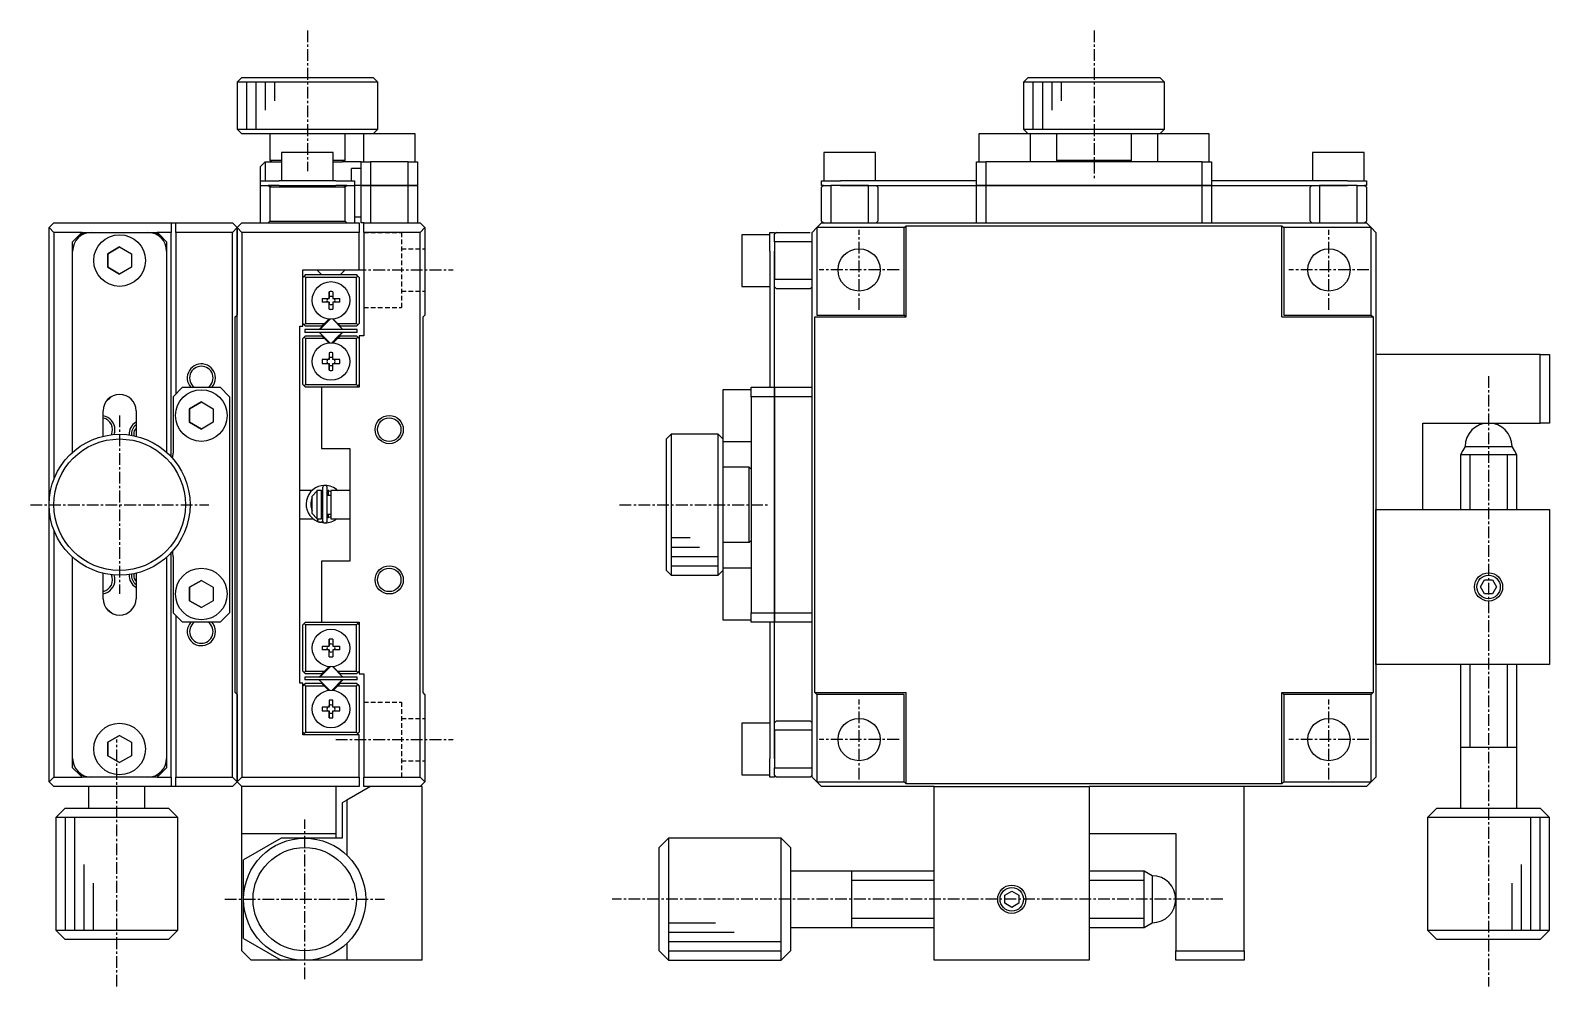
# Model space of a CAD drawing. Extents: x 10 to 367, y 10 to 248.
# Drawn here: x 205 to 366.7, y 95.1 to 196.9 of the extents above; entities that cross this region are included whole.
import ezdxf

# ---------------------------------------------------------------- set-up
doc = ezdxf.new("R2010")
doc.units = 0
doc.linetypes.add('CENTER', pattern=[2, 1.25, -0.25, 0.25, -0.25])
doc.linetypes.add('DASHED', pattern=[0.75, 0.5, -0.25])
doc.layers.get('0').update_dxf_attribs({"linetype": 'CONTINUOUS'})
doc.layers.add('CENTER', color=1, linetype='CENTER')

msp = doc.modelspace()

# ---------------------------------------------------------------- linework, layer by layer
at = {"color": 7, "linetype": 'CONTINUOUS'}
for p, q in [((227.48, 191.93), (226.98, 191.43)), ((241.98, 191.43), (226.98, 191.43)), ((226.98, 191.43), (226.98, 186.43)), ((227.48, 191.93), (241.48, 191.93)), ((241.98, 191.43), (241.48, 191.93)), ((241.98, 186.43), (241.98, 191.43)), ((311.2, 191.93), (310.7, 191.43)), ((318.2, 191.43), (310.7, 191.43)), ((310.7, 191.43), (310.7, 186.43)), ((311.2, 191.93), (318.2, 191.93)), ((311.2, 191.93), (325.2, 191.93)), ((318.2, 191.93), (325.2, 191.93)), ((325.7, 191.43), (318.2, 191.43)), ((325.7, 191.43), (325.2, 191.93)), ((325.7, 186.43), (325.7, 191.43)), ((226.98, 186.43), (241.98, 186.43)), ((226.98, 186.43), (227.48, 185.93)), ((241.48, 185.93), (241.98, 186.43)), ((310.7, 186.43), (325.7, 186.43)), ((310.7, 186.43), (311.2, 185.93)), ((325.2, 185.93), (325.7, 186.43)), ((240.43, 185.93), (227.48, 185.93)), ((230.48, 185.93), (230.48, 183.13)), ((238.48, 183.13), (238.48, 185.93)), ((245.93, 185.93), (240.43, 185.93)), ((240.43, 185.93), (240.43, 182.93)), ((245.93, 182.93), (245.93, 185.93)), ((308.7, 185.93), (305.95, 185.93)), ((305.95, 185.93), (305.95, 182.93)), ((311.45, 185.93), (308.7, 185.93)), ((324.95, 185.93), (311.45, 185.93)), ((311.45, 182.93), (311.45, 185.93)), ((314.2, 185.93), (314.2, 183.13)), ((322.2, 183.13), (322.2, 185.93)), ((327.7, 185.93), (324.95, 185.93)), ((324.95, 185.93), (324.95, 182.93)), ((330.45, 185.93), (327.7, 185.93)), ((330.45, 182.93), (330.45, 185.93)), ((229.98, 182.93), (229.48, 182.43)), ((229.98, 182.93), (229.98, 180.93)), ((229.98, 182.93), (231.73, 182.93)), ((230.48, 183.13), (231.73, 183.13)), ((230.48, 183.13), (230.68, 182.93)), ((237.23, 183.93), (231.73, 183.93)), ((231.73, 183.93), (231.73, 180.93)), ((237.23, 180.93), (237.23, 183.93)), ((237.23, 183.13), (238.48, 183.13)), ((237.23, 182.93), (238.18, 182.93)), ((240.18, 182.93), (238.18, 182.93)), ((238.28, 182.93), (238.48, 183.13)), ((240.18, 180.43), (240.18, 182.93)), ((240.18, 182.93), (241.18, 182.93)), ((241.18, 182.93), (241.18, 180.43)), ((245.18, 182.93), (241.18, 182.93)), ((245.18, 180.43), (245.18, 182.93)), ((245.18, 182.93), (246.18, 182.93)), ((246.18, 182.93), (246.18, 180.43)), ((292.2, 183.93), (289.45, 183.93)), ((289.45, 183.93), (289.45, 180.93)), ((294.95, 183.93), (292.2, 183.93)), ((294.95, 180.93), (294.95, 183.93)), ((305.7, 180.43), (305.7, 182.93)), ((305.7, 182.93), (306.7, 182.93)), ((306.7, 182.93), (306.7, 180.43)), ((316.95, 182.93), (306.7, 182.93)), ((314.2, 183.13), (322.2, 183.13)), ((314.2, 183.13), (314.4, 182.93)), ((319.45, 182.93), (316.95, 182.93)), ((329.7, 182.93), (319.45, 182.93)), ((322, 182.93), (322.2, 183.13)), ((329.7, 180.43), (329.7, 182.93)), ((329.7, 182.93), (330.7, 182.93)), ((330.7, 182.93), (330.7, 180.43)), ((344.2, 183.93), (341.45, 183.93)), ((341.45, 183.93), (341.45, 180.93)), ((346.95, 183.93), (344.2, 183.93)), ((346.95, 180.93), (346.95, 183.93)), ((229.48, 180.93), (229.48, 182.43)), ((239.18, 180.93), (239.18, 182.23)), ((240.18, 182.23), (239.18, 182.23)), ((229.48, 180.43), (229.48, 180.93)), ((229.48, 180.93), (231.48, 180.93)), ((229.48, 176.43), (229.48, 180.43)), ((229.48, 180.43), (230.28, 180.43)), ((230.48, 180.23), (230.28, 180.43)), ((230.28, 180.43), (230.61, 180.43)), ((230.61, 180.43), (230.28, 180.43)), ((230.48, 180.23), (230.48, 176.63)), ((238.48, 180.23), (230.48, 180.23)), ((231.48, 180.43), (230.61, 180.43)), ((237.48, 180.93), (231.48, 180.93)), ((231.48, 180.43), (237.48, 180.43)), ((237.48, 180.93), (239.48, 180.93)), ((238.35, 180.43), (237.48, 180.43)), ((238.35, 180.43), (238.68, 180.43)), ((238.68, 180.43), (238.35, 180.43)), ((238.68, 180.43), (238.48, 180.23)), ((238.48, 176.63), (238.48, 180.23)), ((238.68, 180.43), (239.48, 180.43)), ((239.48, 180.93), (239.48, 180.43)), ((239.48, 180.43), (239.48, 176.43)), ((240.18, 180.43), (239.48, 180.43)), ((241.18, 180.43), (240.18, 180.43)), ((240.18, 176.43), (240.18, 180.43)), ((240.18, 180.43), (241.18, 180.43)), ((241.18, 180.43), (245.18, 180.43)), ((241.18, 180.43), (241.18, 176.43)), ((245.18, 180.43), (241.18, 180.43)), ((246.18, 180.43), (245.18, 180.43)), ((245.18, 176.43), (245.18, 180.43)), ((245.18, 180.43), (246.18, 180.43)), ((246.18, 180.43), (246.18, 176.43)), ((289.2, 180.43), (289.2, 180.93)), ((289.2, 180.93), (291.2, 180.93)), ((289.4, 180.43), (289.2, 180.23)), ((289.4, 180.43), (289.2, 180.43)), ((289.2, 176.63), (289.2, 180.23)), ((289.4, 180.43), (290.2, 180.43)), ((290.2, 180.43), (290.2, 176.43)), ((291.2, 180.43), (290.2, 180.43)), ((291.2, 180.43), (290.2, 180.43)), ((305.7, 180.93), (291.2, 180.93)), ((294.2, 180.43), (291.2, 180.43)), ((291.2, 180.43), (294.2, 180.43)), ((294.2, 176.43), (294.2, 180.43)), ((294.2, 180.43), (305.7, 180.43)), ((295.2, 180.23), (295, 180.43)), ((295.2, 180.23), (295.2, 176.63)), ((306.7, 180.43), (305.7, 180.43)), ((305.7, 176.43), (305.7, 180.43)), ((305.7, 180.43), (306.7, 180.43)), ((306.7, 180.43), (329.7, 180.43)), ((306.7, 180.43), (306.7, 176.43)), ((329.7, 180.43), (306.7, 180.43)), ((330.7, 180.43), (329.7, 180.43)), ((329.7, 176.43), (329.7, 180.43)), ((329.7, 180.43), (330.7, 180.43)), ((345.2, 180.93), (330.7, 180.93)), ((330.7, 180.43), (342.2, 180.43)), ((330.7, 180.43), (330.7, 176.43)), ((341.4, 180.43), (341.2, 180.23)), ((341.2, 176.63), (341.2, 180.23)), ((342.2, 180.43), (342.2, 176.43)), ((345.2, 180.43), (342.2, 180.43)), ((342.2, 180.43), (345.2, 180.43)), ((345.2, 180.93), (347.2, 180.93)), ((346.2, 180.43), (345.2, 180.43)), ((346.2, 180.43), (345.2, 180.43)), ((346.2, 176.43), (346.2, 180.43)), ((346.2, 180.43), (347, 180.43)), ((347.2, 180.23), (347, 180.43)), ((347.2, 180.43), (347, 180.43)), ((347.2, 180.93), (347.2, 180.43)), ((347.2, 180.23), (347.2, 176.63)), ((207.48, 176.43), (206.98, 175.93)), ((207.48, 176.43), (219.98, 176.43)), ((219.98, 176.43), (220.48, 176.43)), ((219.98, 176.43), (219.98, 175.43)), ((220.48, 175.43), (220.48, 176.43)), ((220.48, 176.43), (226.48, 176.43)), ((226.48, 176.43), (226.98, 175.93)), ((227.48, 176.43), (226.98, 175.93)), ((227.48, 176.43), (239.98, 176.43)), ((230.28, 176.43), (230.48, 176.63)), ((230.48, 176.63), (238.48, 176.63)), ((238.48, 176.63), (238.68, 176.43)), ((240.18, 177.03), (239.48, 177.03)), ((239.98, 176.43), (239.98, 175.43)), ((240.48, 176.43), (240.18, 176.43)), ((240.48, 175.43), (240.48, 176.43)), ((240.48, 176.43), (246.48, 176.43)), ((246.48, 176.43), (246.98, 175.93)), ((289.2, 176.43), (288.7, 175.93)), ((289.2, 176.63), (289.4, 176.43)), ((289.2, 176.43), (347.2, 176.43)), ((295, 176.43), (295.2, 176.63)), ((341.2, 176.63), (341.4, 176.43)), ((347, 176.43), (347.2, 176.63)), ((347.7, 175.93), (347.2, 176.43)), ((206.98, 175.93), (207.48, 175.43)), ((206.98, 146.43), (206.98, 175.93)), ((207.48, 175.43), (207.48, 149.12)), ((210.48, 175.43), (207.48, 175.43)), ((210.28, 175.23), (209.48, 174.43)), ((210.28, 175.23), (210.48, 175.43)), ((210.61, 175.23), (210.28, 175.23)), ((210.48, 175.43), (211.48, 175.43)), ((211.48, 175.43), (217.48, 175.43)), ((217.48, 175.43), (218.48, 175.43)), ((218.68, 175.23), (218.35, 175.23)), ((218.48, 175.43), (218.68, 175.23)), ((219.98, 175.43), (218.48, 175.43)), ((219.48, 174.43), (218.68, 175.23)), ((219.98, 151.53), (219.98, 175.43)), ((220.48, 175.43), (220.48, 158.23)), ((226.48, 175.43), (220.48, 175.43)), ((226.98, 175.93), (226.48, 175.43)), ((226.48, 117.43), (226.48, 175.43)), ((226.98, 175.93), (227.48, 175.43)), ((226.98, 116.93), (226.98, 175.93)), ((226.98, 175.93), (226.98, 166.63)), ((227.48, 175.43), (227.48, 117.43)), ((239.98, 175.43), (227.48, 175.43)), ((239.98, 171.43), (239.98, 175.43)), ((240.48, 175.43), (240.48, 164.43)), ((246.48, 175.43), (240.48, 175.43)), ((246.98, 175.93), (246.48, 175.43)), ((246.48, 117.43), (246.48, 175.43)), ((246.98, 175.93), (246.98, 166.63)), ((280.7, 175.18), (280.7, 172.43)), ((283.7, 175.18), (280.7, 175.18)), ((283.7, 175.43), (284.2, 175.43)), ((283.7, 173.43), (283.7, 175.43)), ((284.4, 175.43), (284.2, 175.23)), ((284.2, 175.43), (284.2, 175.23)), ((284.2, 174.43), (284.2, 175.23)), ((284.4, 175.43), (288, 175.43)), ((288.7, 175.93), (288.2, 175.43)), ((288.2, 117.43), (288.2, 175.43)), ((288.7, 175.93), (288.7, 166.63)), ((298, 175.93), (288.7, 175.93)), ((298, 175.93), (298.2, 176.13)), ((298, 166.63), (298, 175.93)), ((298.2, 166.43), (298.2, 176.13)), ((298.2, 176.13), (338.2, 176.13)), ((338.2, 176.13), (338.4, 175.93)), ((338.2, 166.43), (338.2, 176.13)), ((338.2, 176.13), (338.4, 175.93)), ((347.7, 175.93), (338.4, 175.93)), ((338.4, 175.93), (338.4, 166.63)), ((347.7, 166.63), (347.7, 175.93)), ((348.2, 175.43), (347.7, 175.93)), ((348.2, 175.43), (348.2, 117.43)), ((209.48, 173.43), (209.48, 174.43)), ((209.48, 152.02), (209.48, 173.43)), ((213.23, 173.15), (214.48, 173.87)), ((214.48, 173.87), (213.23, 173.15)), ((213.23, 171.71), (213.23, 173.15)), ((213.23, 173.15), (213.23, 171.71)), ((214.48, 173.87), (215.73, 173.15)), ((215.73, 173.15), (215.73, 171.71)), ((219.48, 174.43), (219.48, 173.43)), ((219.48, 173.43), (219.48, 152.02)), ((283.7, 173.43), (283.7, 158.93)), ((288.2, 174.43), (284.2, 174.43)), ((284.2, 174.43), (284.2, 173.43)), ((284.2, 174.43), (284.2, 173.43)), ((284.2, 173.43), (284.2, 170.43)), ((284.2, 170.43), (284.2, 173.43)), ((214.48, 170.99), (213.23, 171.71)), ((213.23, 171.71), (214.48, 170.99)), ((215.73, 171.71), (214.48, 170.99)), ((233.98, 171.43), (239.98, 171.43)), ((233.98, 165.43), (233.98, 171.43)), ((235.48, 171.43), (235.73, 171.18)), ((238.23, 171.18), (238.48, 171.43)), ((280.7, 172.43), (280.7, 169.68)), ((233.98, 170.63), (234.13, 170.78)), ((234.28, 170.93), (234.13, 170.78)), ((234.13, 170.78), (234.28, 170.63)), ((234.28, 170.93), (239.68, 170.93)), ((234.28, 170.63), (234.28, 165.73)), ((239.68, 170.63), (234.28, 170.63)), ((235.73, 171.18), (235.98, 170.93)), ((237.98, 170.93), (238.23, 171.18)), ((239.83, 170.78), (239.68, 170.93)), ((239.68, 170.63), (239.83, 170.78)), ((239.68, 165.73), (239.68, 170.63)), ((239.83, 170.78), (239.98, 170.63)), ((239.98, 170.63), (239.98, 165.73)), ((284.2, 170.43), (288.2, 170.43)), ((284.2, 158.93), (284.2, 170.43)), ((236.05, 168.38), (236.78, 168.38)), ((236.78, 168.38), (236.78, 169.11)), ((236.78, 169.11), (236.78, 168.57)), ((236.78, 168.57), (236.78, 168.38)), ((237.18, 169.11), (237.18, 168.38)), ((237.18, 168.38), (237.91, 168.38)), ((280.7, 169.68), (283.7, 169.68)), ((284.2, 169.63), (284.4, 169.43)), ((288, 169.43), (284.4, 169.43)), ((288, 169.43), (288.2, 169.63)), ((226.78, 166.43), (226.98, 166.63)), ((236.78, 167.98), (236.05, 167.98)), ((236.78, 167.25), (236.78, 167.98)), ((236.78, 167.98), (236.78, 167.79)), ((236.78, 167.25), (236.78, 167.79)), ((237.91, 167.98), (237.18, 167.98)), ((237.18, 167.98), (237.18, 167.25)), ((246.78, 166.43), (246.98, 166.63)), ((288.7, 166.63), (298, 166.63)), ((298.2, 166.43), (298, 166.63)), ((298.2, 166.43), (298, 166.63)), ((338.4, 166.63), (347.7, 166.63)), ((347.7, 166.63), (347.9, 166.43)), ((226.78, 126.43), (226.78, 166.43)), ((233.68, 165.43), (233.98, 165.43)), ((233.68, 127.43), (233.68, 165.43)), ((234.13, 165.58), (233.98, 165.73)), ((234.28, 165.73), (234.13, 165.58)), ((234.13, 165.58), (234.28, 165.43)), ((239.78, 165.08), (234.18, 165.08)), ((234.18, 165.08), (234.18, 164.78)), ((234.28, 165.73), (236.28, 165.73)), ((235.98, 165.43), (234.28, 165.43)), ((236.81, 166.17), (235.75, 165.11)), ((235.79, 165.08), (236.88, 166.17)), ((235.98, 165.43), (236.28, 165.73)), ((236.28, 165.73), (236.74, 166.19)), ((238.22, 165.11), (237.16, 166.17)), ((237.22, 166.19), (237.69, 165.73)), ((237.69, 165.73), (239.68, 165.73)), ((237.69, 165.73), (237.99, 165.43)), ((239.68, 165.43), (237.99, 165.43)), ((239.83, 165.58), (239.68, 165.73)), ((239.68, 165.43), (239.83, 165.58)), ((239.78, 164.78), (239.78, 165.08)), ((239.98, 165.73), (239.83, 165.58)), ((246.78, 126.43), (246.78, 166.43)), ((288.5, 126.43), (288.5, 166.43)), ((288.5, 166.43), (298.2, 166.43)), ((338.2, 166.43), (347.9, 166.43)), ((347.9, 166.43), (347.9, 126.43)), ((233.98, 164.13), (234.13, 164.28)), ((233.98, 159.23), (233.98, 164.13)), ((234.28, 164.43), (234.13, 164.28)), ((234.13, 164.28), (234.28, 164.13)), ((239.78, 164.78), (234.18, 164.78)), ((234.28, 164.43), (235.98, 164.43)), ((234.28, 164.13), (234.28, 159.23)), ((236.28, 164.13), (234.28, 164.13)), ((235.75, 164.75), (236.81, 163.69)), ((236.28, 164.13), (235.98, 164.43)), ((236.74, 163.67), (236.28, 164.13)), ((237.65, 164.26), (237.09, 163.69)), ((237.16, 163.69), (238.22, 164.75)), ((237.69, 164.13), (237.22, 163.67)), ((238.18, 164.78), (237.65, 164.26)), ((237.99, 164.43), (237.69, 164.13)), ((239.68, 164.13), (237.69, 164.13)), ((237.99, 164.43), (239.68, 164.43)), ((239.83, 164.28), (239.68, 164.43)), ((239.68, 164.13), (239.83, 164.28)), ((239.68, 159.23), (239.68, 164.13)), ((239.83, 164.28), (239.98, 164.13)), ((239.98, 164.43), (239.98, 158.93)), ((240.48, 164.43), (239.98, 164.43)), ((236.78, 161.88), (236.05, 161.88)), ((236.78, 162.61), (236.78, 161.88)), ((236.78, 162.61), (236.78, 162.07)), ((236.78, 161.88), (236.78, 162.07)), ((237.18, 161.88), (237.18, 162.61)), ((237.91, 161.88), (237.18, 161.88)), ((365.7, 162.43), (348.2, 162.43)), ((365.7, 155.13), (365.7, 162.43)), ((365.7, 162.43), (366.7, 162.43)), ((366.7, 162.43), (366.7, 155.13)), ((236.05, 161.48), (236.78, 161.48)), ((236.78, 161.48), (236.78, 160.75)), ((236.78, 161.29), (236.78, 161.48)), ((236.78, 160.75), (236.78, 161.29)), ((237.18, 161.48), (237.91, 161.48)), ((237.18, 160.75), (237.18, 161.48)), ((221.18, 158.93), (220.18, 157.93)), ((221.18, 158.93), (225.18, 158.93)), ((226.18, 157.93), (225.18, 158.93)), ((234.13, 159.08), (233.98, 159.23)), ((234.28, 159.23), (234.13, 159.08)), ((234.13, 159.08), (234.28, 158.93)), ((234.28, 159.23), (239.68, 159.23)), ((235.98, 158.93), (234.28, 158.93)), ((235.98, 158.93), (235.98, 152.43)), ((239.98, 158.93), (235.98, 158.93)), ((239.83, 159.08), (239.68, 159.23)), ((239.68, 158.93), (239.83, 159.08)), ((239.98, 159.23), (239.83, 159.08)), ((278.7, 158.68), (278.7, 155.93)), ((281.7, 158.68), (278.7, 158.68)), ((281.7, 158.93), (284.2, 158.93)), ((281.7, 157.93), (281.7, 158.93)), ((284.2, 158.93), (284.2, 157.93)), ((284.2, 158.93), (288.2, 158.93)), ((284.2, 157.93), (284.2, 158.93)), ((220.18, 157.93), (220.18, 151.93)), ((221.93, 156.65), (223.18, 157.37)), ((223.18, 157.37), (221.93, 156.65)), ((223.18, 157.37), (224.43, 156.65)), ((226.18, 157.93), (226.18, 134.93)), ((284.2, 157.93), (281.7, 157.93)), ((281.7, 157.93), (281.7, 147.68)), ((284.2, 134.93), (284.2, 157.93)), ((288.2, 157.93), (284.2, 157.93)), ((284.2, 157.93), (284.2, 134.93)), ((212.73, 153.72), (212.73, 156.43)), ((216.23, 156.43), (216.23, 153.72)), ((221.93, 155.21), (221.93, 156.65)), ((221.93, 156.65), (221.93, 155.21)), ((224.43, 156.65), (224.43, 155.21)), ((278.7, 155.93), (278.7, 153.18)), ((223.18, 154.49), (221.93, 155.21)), ((221.93, 155.21), (223.18, 154.49)), ((224.43, 155.21), (223.18, 154.49)), ((273.2, 153.93), (272.7, 153.43)), ((273.2, 153.93), (273.2, 146.43)), ((278.2, 153.93), (273.2, 153.93)), ((278.2, 138.93), (278.2, 153.93)), ((278.7, 153.43), (278.2, 153.93)), ((353.2, 145.93), (353.2, 155.13)), ((353.2, 155.13), (365.7, 155.13)), ((366.7, 155.13), (365.7, 155.13)), ((235.98, 152.43), (238.98, 152.43)), ((238.98, 152.43), (238.98, 140.43)), ((272.7, 139.43), (272.7, 153.43)), ((272.7, 146.43), (272.7, 153.43)), ((278.7, 153.18), (278.7, 139.68)), ((278.7, 153.18), (281.7, 153.18)), ((357.45, 152.2), (357.2, 151.76)), ((357.7, 152.63), (357.45, 152.2)), ((357.7, 152.63), (362.7, 152.63)), ((362.95, 152.2), (362.7, 152.63)), ((363.2, 151.76), (362.95, 152.2)), ((281.5, 150.43), (278.7, 150.43)), ((281.5, 142.43), (281.5, 150.43)), ((281.7, 150.23), (281.5, 150.43)), ((363.2, 151.76), (357.2, 151.76)), ((357.2, 151.76), (357.2, 145.93)), ((363.2, 145.93), (363.2, 151.76)), ((234.95, 147.93), (233.68, 147.93)), ((234.98, 147.35), (235.48, 147.88)), ((234.98, 145.51), (234.98, 147.35)), ((235.48, 147.93), (235.48, 147.88)), ((235.98, 147.93), (235.48, 147.93)), ((235.48, 147.88), (235.48, 144.98)), ((235.6, 148.35), (235.54, 148.33)), ((235.92, 147.93), (236.08, 147.97)), ((235.98, 144.93), (235.98, 147.93)), ((235.98, 147.84), (236.08, 147.64)), ((236.08, 147.43), (235.98, 147.43)), ((236.08, 147.43), (235.98, 147.43)), ((236.08, 148.24), (236.08, 144.74)), ((236.58, 144.74), (236.58, 148.24)), ((236.58, 147.97), (236.98, 147.84)), ((236.68, 147.43), (236.58, 147.43)), ((236.98, 147.43), (236.58, 147.43)), ((236.68, 147.93), (236.68, 147.43)), ((236.74, 147.93), (236.68, 147.93)), ((236.98, 147.93), (236.98, 144.93)), ((238.98, 147.93), (236.98, 147.93)), ((281.7, 147.68), (281.7, 145.18)), ((206.98, 116.93), (206.98, 146.43)), ((272.7, 139.43), (272.7, 146.43)), ((273.2, 146.43), (273.2, 138.93)), ((348.2, 145.93), (366.7, 145.93)), ((348.2, 129.43), (348.2, 145.93)), ((366.7, 145.93), (366.7, 129.43)), ((233.68, 144.93), (235.08, 144.93)), ((235.48, 144.98), (234.98, 145.51)), ((235.46, 144.69), (235.54, 144.65)), ((235.48, 144.98), (235.48, 144.93)), ((235.48, 144.93), (235.98, 144.93)), ((235.53, 144.65), (235.62, 144.94)), ((235.55, 144.71), (235.54, 144.7)), ((235.54, 144.7), (235.54, 144.69)), ((235.54, 144.69), (235.54, 144.68)), ((235.54, 144.68), (235.54, 144.67)), ((235.54, 144.67), (235.54, 144.66)), ((235.54, 144.66), (235.54, 144.65)), ((235.54, 144.65), (235.58, 144.64)), ((235.54, 144.65), (235.54, 144.65)), ((235.54, 144.65), (235.54, 144.65)), ((235.56, 144.74), (235.55, 144.73)), ((235.55, 144.73), (235.55, 144.71)), ((235.57, 144.77), (235.56, 144.76)), ((235.56, 144.76), (235.56, 144.74)), ((235.58, 144.81), (235.57, 144.79)), ((235.57, 144.79), (235.57, 144.77)), ((235.59, 144.83), (235.58, 144.81)), ((235.58, 144.64), (235.61, 144.62)), ((235.6, 144.85), (235.59, 144.83)), ((235.61, 144.89), (235.6, 144.87)), ((235.6, 144.87), (235.6, 144.85)), ((235.6, 144.63), (236.3, 144.49)), ((235.62, 144.91), (235.61, 144.89)), ((235.61, 144.62), (235.65, 144.61)), ((235.63, 144.93), (235.62, 144.91)), ((235.65, 144.61), (235.68, 144.61)), ((235.68, 144.61), (235.72, 144.6)), ((235.72, 144.6), (235.76, 144.59)), ((235.76, 144.59), (235.79, 144.59)), ((235.79, 144.59), (235.83, 144.59)), ((235.83, 144.59), (235.87, 144.59)), ((235.87, 144.59), (235.9, 144.59)), ((235.9, 144.59), (235.94, 144.6)), ((235.94, 144.6), (235.98, 144.6)), ((235.98, 145.43), (236.08, 145.43)), ((235.98, 145.43), (236.08, 145.43)), ((236.08, 145.34), (235.98, 145.14)), ((235.98, 144.6), (236.01, 144.61)), ((236.01, 144.61), (236.05, 144.62)), ((236.05, 144.62), (236.08, 144.63)), ((236.08, 144.63), (236.1, 144.64)), ((236.58, 145.43), (236.68, 145.43)), ((236.58, 145.43), (236.98, 145.43)), ((236.98, 145.14), (236.58, 145.01)), ((236.68, 145.43), (236.68, 145.03)), ((236.98, 144.93), (238.98, 144.93)), ((281.7, 145.18), (281.7, 134.93)), ((207.48, 143.74), (207.48, 117.43)), ((278.7, 142.43), (281.5, 142.43)), ((281.5, 142.43), (281.7, 142.63)), ((209.48, 119.43), (209.48, 140.84)), ((219.48, 140.84), (219.48, 119.43)), ((219.98, 117.43), (219.98, 141.33)), ((220.18, 140.93), (220.18, 134.93)), ((212.73, 136.43), (212.73, 139.14)), ((216.23, 139.14), (216.23, 136.43)), ((235.98, 140.43), (235.98, 133.93)), ((238.98, 140.43), (235.98, 140.43)), ((272.7, 139.43), (273.2, 138.93)), ((278.2, 138.93), (278.7, 139.43)), ((278.7, 139.68), (278.7, 136.93)), ((281.7, 139.68), (278.7, 139.68)), ((221.93, 137.65), (223.18, 138.37)), ((223.18, 138.37), (221.93, 137.65)), ((221.93, 136.21), (221.93, 137.65)), ((221.93, 137.65), (221.93, 136.21)), ((223.18, 138.37), (224.43, 137.65)), ((224.43, 137.65), (224.43, 136.21)), ((273.2, 138.93), (278.2, 138.93)), ((359.33, 137.68), (359.76, 138.43)), ((359.76, 136.93), (359.33, 137.68)), ((359.76, 138.43), (360.63, 138.43)), ((360.63, 138.43), (361.06, 137.68)), ((361.06, 137.68), (360.63, 136.93)), ((223.18, 135.49), (221.93, 136.21)), ((221.93, 136.21), (223.18, 135.49)), ((224.43, 136.21), (223.18, 135.49)), ((278.7, 136.93), (278.7, 134.18)), ((360.63, 136.93), (359.76, 136.93)), ((220.18, 134.93), (221.18, 133.93)), ((220.48, 134.63), (220.48, 117.43)), ((225.18, 133.93), (226.18, 134.93)), ((281.7, 134.93), (284.2, 134.93)), ((281.7, 133.93), (281.7, 134.93)), ((284.2, 134.93), (284.2, 133.93)), ((284.2, 134.93), (288.2, 134.93)), ((284.2, 133.93), (284.2, 134.93)), ((225.18, 133.93), (221.18, 133.93)), ((233.98, 133.63), (234.13, 133.78)), ((233.98, 128.73), (233.98, 133.63)), ((234.28, 133.93), (234.13, 133.78)), ((234.13, 133.78), (234.28, 133.63)), ((234.28, 133.93), (235.98, 133.93)), ((234.28, 133.63), (234.28, 128.73)), ((239.68, 133.63), (234.28, 133.63)), ((235.98, 133.93), (239.98, 133.93)), ((239.83, 133.78), (239.68, 133.93)), ((239.68, 133.63), (239.83, 133.78)), ((239.68, 128.73), (239.68, 133.63)), ((239.83, 133.78), (239.98, 133.63)), ((239.98, 133.93), (239.98, 128.43)), ((278.7, 134.18), (281.7, 134.18)), ((284.2, 133.93), (281.7, 133.93)), ((283.7, 133.93), (283.7, 119.43)), ((284.2, 122.43), (284.2, 133.93)), ((288.2, 133.93), (284.2, 133.93)), ((236.05, 131.38), (236.78, 131.38)), ((236.78, 131.38), (236.78, 132.11)), ((236.78, 132.11), (236.78, 131.57)), ((236.78, 131.57), (236.78, 131.38)), ((237.18, 132.11), (237.18, 131.38)), ((237.18, 131.38), (237.91, 131.38)), ((236.78, 130.98), (236.05, 130.98)), ((236.78, 130.25), (236.78, 130.98)), ((236.78, 130.98), (236.78, 130.79)), ((236.78, 130.25), (236.78, 130.79)), ((237.91, 130.98), (237.18, 130.98)), ((237.18, 130.98), (237.18, 130.25)), ((366.7, 129.43), (348.2, 129.43)), ((357.2, 129.43), (357.2, 120.63)), ((363.2, 120.63), (363.2, 129.43)), ((234.13, 128.58), (233.98, 128.73)), ((234.28, 128.73), (234.13, 128.58)), ((234.13, 128.58), (234.28, 128.43)), ((234.18, 128.08), (234.18, 127.78)), ((239.78, 128.08), (234.18, 128.08)), ((239.78, 127.78), (234.18, 127.78)), ((234.28, 128.73), (236.28, 128.73)), ((235.98, 128.43), (234.28, 128.43)), ((236.81, 129.17), (235.75, 128.11)), ((235.79, 128.08), (236.31, 128.6)), ((235.98, 128.43), (236.28, 128.73)), ((236.28, 128.73), (236.74, 129.19)), ((236.31, 128.6), (236.88, 129.17)), ((238.18, 127.78), (237.09, 126.69)), ((238.22, 128.11), (237.16, 129.17)), ((237.22, 129.19), (237.69, 128.73)), ((237.69, 128.73), (239.68, 128.73)), ((237.69, 128.73), (237.99, 128.43)), ((239.68, 128.43), (237.99, 128.43)), ((239.83, 128.58), (239.68, 128.73)), ((239.68, 128.43), (239.83, 128.58)), ((239.78, 127.78), (239.78, 128.08)), ((239.98, 128.73), (239.83, 128.58)), ((239.98, 128.43), (240.48, 128.43)), ((240.48, 128.43), (240.48, 117.43)), ((226.98, 126.23), (226.78, 126.43)), ((226.98, 126.23), (226.98, 116.93)), ((233.98, 127.43), (233.68, 127.43)), ((233.98, 121.93), (233.98, 127.43)), ((233.98, 127.13), (234.13, 127.28)), ((234.28, 127.43), (234.13, 127.28)), ((234.13, 127.28), (234.28, 127.13)), ((234.28, 127.43), (235.98, 127.43)), ((234.28, 127.13), (234.28, 122.23)), ((236.28, 127.13), (234.28, 127.13)), ((235.75, 127.75), (236.81, 126.69)), ((236.28, 127.13), (235.98, 127.43)), ((236.74, 126.67), (236.28, 127.13)), ((237.16, 126.69), (238.22, 127.75)), ((237.69, 127.13), (237.22, 126.67)), ((237.99, 127.43), (237.69, 127.13)), ((239.68, 127.13), (237.69, 127.13)), ((237.99, 127.43), (239.68, 127.43)), ((239.83, 127.28), (239.68, 127.43)), ((239.68, 127.13), (239.83, 127.28)), ((239.68, 122.23), (239.68, 127.13)), ((239.83, 127.28), (239.98, 127.13)), ((239.98, 127.13), (239.98, 122.23)), ((246.98, 126.23), (246.78, 126.43)), ((246.98, 126.23), (246.98, 116.93)), ((288.7, 126.23), (288.5, 126.43)), ((288.5, 126.43), (298.2, 126.43)), ((288.7, 126.23), (288.7, 116.93)), ((298, 126.23), (288.7, 126.23)), ((298, 116.93), (298, 126.23)), ((298.2, 116.73), (298.2, 126.43)), ((338.2, 116.73), (338.2, 126.43)), ((338.4, 126.23), (338.2, 126.43)), ((338.2, 126.43), (347.9, 126.43)), ((338.4, 126.23), (338.2, 126.43)), ((338.4, 126.23), (338.4, 116.93)), ((347.7, 126.23), (338.4, 126.23)), ((347.9, 126.43), (347.7, 126.23)), ((347.9, 126.43), (347.7, 126.23)), ((347.7, 116.93), (347.7, 126.23)), ((236.78, 124.88), (236.05, 124.88)), ((236.78, 125.61), (236.78, 124.88)), ((236.78, 125.61), (236.78, 125.07)), ((236.78, 124.88), (236.78, 125.07)), ((237.18, 124.88), (237.18, 125.61)), ((237.91, 124.88), (237.18, 124.88)), ((236.05, 124.48), (236.78, 124.48)), ((236.78, 124.48), (236.78, 123.75)), ((236.78, 124.29), (236.78, 124.48)), ((236.78, 123.75), (236.78, 124.29)), ((237.18, 123.75), (237.18, 124.48)), ((237.18, 124.48), (237.91, 124.48)), ((280.7, 123.18), (280.7, 120.43)), ((283.7, 123.18), (280.7, 123.18)), ((284.4, 123.43), (284.2, 123.23)), ((284.4, 123.43), (288, 123.43)), ((288.2, 123.23), (288, 123.43)), ((213.23, 121.15), (214.48, 121.87)), ((214.48, 121.87), (213.23, 121.15)), ((214.48, 121.87), (215.73, 121.15)), ((234.13, 122.08), (233.98, 122.23)), ((239.98, 121.93), (233.98, 121.93)), ((234.28, 122.23), (234.13, 122.08)), ((234.13, 122.08), (234.28, 121.93)), ((234.28, 122.23), (239.68, 122.23)), ((239.83, 122.08), (239.68, 122.23)), ((239.68, 121.93), (239.83, 122.08)), ((239.98, 122.23), (239.83, 122.08)), ((239.98, 117.43), (239.98, 121.93)), ((288.2, 122.43), (284.2, 122.43)), ((284.2, 122.43), (284.2, 119.43)), ((284.2, 119.43), (284.2, 122.43)), ((213.23, 119.71), (213.23, 121.15)), ((213.23, 121.15), (213.23, 119.71)), ((214.48, 118.99), (213.23, 119.71)), ((213.23, 119.71), (214.48, 118.99)), ((215.73, 119.71), (214.48, 118.99)), ((215.73, 121.15), (215.73, 119.71)), ((280.7, 120.43), (280.7, 117.68)), ((357.2, 120.64), (357.2, 120.63)), ((357.2, 120.63), (363.2, 120.63)), ((357.2, 120.63), (357.2, 120.63)), ((357.2, 120.63), (357.2, 114.13)), ((363.2, 120.63), (363.2, 120.64)), ((363.2, 120.63), (363.2, 120.63)), ((363.2, 120.63), (363.2, 120.63)), ((363.2, 114.13), (363.2, 120.63)), ((209.48, 118.43), (209.48, 119.43)), ((209.48, 118.43), (210.28, 117.63)), ((218.68, 117.63), (219.48, 118.43)), ((219.48, 119.43), (219.48, 118.43)), ((283.7, 117.43), (283.7, 119.43)), ((284.2, 119.43), (284.2, 118.43)), ((284.2, 119.43), (284.2, 118.43)), ((284.2, 118.43), (288.2, 118.43)), ((284.2, 117.63), (284.2, 118.43)), ((207.48, 117.43), (206.98, 116.93)), ((206.98, 116.93), (207.48, 116.43)), ((207.48, 117.43), (210.48, 117.43)), ((210.28, 117.63), (210.61, 117.63)), ((210.48, 117.43), (210.28, 117.63)), ((211.48, 117.43), (210.48, 117.43)), ((217.48, 117.43), (211.48, 117.43)), ((218.48, 117.43), (217.48, 117.43)), ((218.35, 117.63), (218.68, 117.63)), ((218.68, 117.63), (218.48, 117.43)), ((218.48, 117.43), (219.98, 117.43)), ((219.98, 117.43), (219.98, 116.43)), ((220.48, 117.43), (226.48, 117.43)), ((220.48, 116.43), (220.48, 117.43)), ((226.48, 117.43), (226.98, 116.93)), ((226.98, 116.93), (226.48, 116.43)), ((227.48, 117.43), (226.98, 116.93)), ((226.98, 116.93), (227.48, 116.43)), ((227.48, 117.43), (239.98, 117.43)), ((239.98, 117.43), (239.98, 116.43)), ((240.48, 117.43), (246.48, 117.43)), ((240.48, 116.43), (240.48, 117.43)), ((246.48, 117.43), (246.98, 116.93)), ((246.98, 116.93), (246.48, 116.43)), ((280.7, 117.68), (283.7, 117.68)), ((284.2, 117.43), (283.7, 117.43)), ((284.2, 117.63), (284.4, 117.43)), ((284.2, 117.63), (284.2, 117.43)), ((288, 117.43), (284.4, 117.43)), ((288, 117.43), (288.2, 117.63)), ((288.2, 117.43), (288.7, 116.93)), ((288.7, 116.93), (298, 116.93)), ((288.7, 116.93), (289.2, 116.43)), ((298.2, 116.73), (298, 116.93)), ((338.2, 116.73), (298.2, 116.73)), ((338.4, 116.93), (338.2, 116.73)), ((338.4, 116.93), (347.7, 116.93)), ((347.2, 116.43), (347.7, 116.93)), ((347.7, 116.93), (348.2, 117.43)), ((219.98, 116.43), (207.48, 116.43)), ((211.18, 116.43), (211.18, 114.13)), ((217.18, 114.13), (217.18, 116.43)), ((220.48, 116.43), (219.98, 116.43)), ((226.48, 116.43), (220.48, 116.43)), ((227.48, 111.43), (227.48, 116.43)), ((239.98, 116.43), (227.48, 116.43)), ((237.48, 116.43), (237.48, 111.43)), ((238.68, 114.99), (238.18, 114.7)), ((241.18, 116.43), (238.68, 114.99)), ((238.68, 114.99), (238.68, 109.12)), ((246.48, 116.43), (240.48, 116.43)), ((246.68, 116.43), (246.48, 116.43)), ((246.68, 97.93), (246.68, 116.43)), ((301.2, 116.43), (289.2, 116.43)), ((301.2, 116.43), (317.7, 116.43)), ((301.2, 97.93), (301.2, 116.43)), ((317.7, 116.43), (317.7, 97.93)), ((347.2, 116.43), (317.7, 116.43)), ((334.2, 98.93), (334.2, 116.43)), ((208.68, 114.13), (207.68, 113.13)), ((208.68, 114.13), (219.68, 114.13)), ((220.68, 113.13), (219.68, 114.13)), ((238.18, 114.7), (238.18, 110.93)), ((354.7, 114.13), (353.7, 113.13)), ((354.7, 114.13), (365.7, 114.13)), ((354.7, 114.13), (357.2, 114.13)), ((357.2, 114.13), (363.2, 114.13)), ((357.2, 114.13), (363.2, 114.13)), ((363.2, 114.13), (365.7, 114.13)), ((366.7, 113.13), (365.7, 114.13)), ((220.68, 113.13), (207.68, 113.13)), ((207.68, 113.13), (207.68, 101.13)), ((220.68, 101.13), (220.68, 113.13)), ((366.7, 113.13), (353.7, 113.13)), ((353.7, 113.13), (353.7, 101.13)), ((366.7, 113.13), (366.7, 113.13)), ((366.7, 101.13), (366.7, 113.13)), ((227.48, 111.43), (237.48, 111.43)), ((227.48, 98.93), (227.48, 111.43)), ((231.66, 110.93), (227.68, 108.64)), ((234.18, 110.93), (231.66, 110.93)), ((238.18, 110.93), (234.18, 110.93)), ((237.48, 111.43), (237.48, 110.93)), ((272.9, 110.93), (271.9, 109.93)), ((272.9, 110.93), (272.9, 97.93)), ((284.9, 110.93), (272.9, 110.93)), ((284.9, 97.93), (284.9, 110.93)), ((285.9, 109.93), (284.9, 110.93)), ((317.7, 111.43), (326.9, 111.43)), ((326.9, 111.43), (326.9, 98.93)), ((227.68, 104.43), (227.68, 108.64)), ((271.9, 98.93), (271.9, 109.93)), ((285.9, 109.93), (285.9, 98.93)), ((285.9, 109.93), (285.9, 107.43)), ((285.9, 107.43), (285.9, 101.43)), ((285.9, 107.43), (285.9, 101.43)), ((292.4, 107.43), (285.9, 107.43)), ((292.4, 107.43), (292.39, 107.43)), ((292.4, 107.43), (292.4, 101.43)), ((301.2, 107.43), (292.4, 107.43)), ((292.4, 107.43), (292.4, 107.43)), ((323.53, 107.43), (317.7, 107.43)), ((323.53, 101.43), (323.53, 107.43)), ((323.96, 107.18), (323.53, 107.43)), ((324.4, 106.93), (323.96, 107.18)), ((324.4, 106.93), (324.4, 101.93)), ((308.7, 104.86), (309.45, 105.3)), ((309.45, 105.3), (310.2, 104.86)), ((227.68, 100.24), (227.68, 104.43)), ((308.7, 104), (308.7, 104.86)), ((309.45, 103.56), (308.7, 104)), ((310.2, 104), (309.45, 103.56)), ((310.2, 104.86), (310.2, 104)), ((323.96, 101.68), (324.4, 101.93)), ((207.68, 101.13), (214.12, 101.13)), ((207.68, 101.13), (208.68, 100.13)), ((214.12, 101.13), (220.68, 101.13)), ((219.68, 100.13), (220.68, 101.13)), ((285.9, 101.43), (285.9, 98.93)), ((285.9, 101.43), (292.4, 101.43)), ((292.39, 101.43), (292.4, 101.43)), ((292.4, 101.43), (292.4, 101.43)), ((292.4, 101.43), (301.2, 101.43)), ((292.4, 101.43), (292.4, 101.43)), ((317.7, 101.43), (323.53, 101.43)), ((323.53, 101.43), (323.96, 101.68)), ((353.7, 101.13), (366.7, 101.13)), ((353.7, 101.13), (354.7, 100.13)), ((365.7, 100.13), (366.7, 101.13)), ((214.13, 100.13), (208.68, 100.13)), ((219.68, 100.13), (214.13, 100.13)), ((227.48, 98.93), (228.48, 97.93)), ((227.68, 100.24), (231.68, 97.93)), ((238.68, 99.74), (238.68, 97.93)), ((271.9, 98.93), (272.9, 97.93)), ((284.9, 97.93), (285.9, 98.93)), ((326.9, 98.93), (334.2, 98.93)), ((326.9, 97.93), (326.9, 98.93)), ((334.2, 98.93), (334.2, 97.93)), ((365.7, 100.13), (354.7, 100.13)), ((231.68, 97.93), (228.48, 97.93)), ((234.18, 97.93), (231.68, 97.93)), ((238.68, 97.93), (234.18, 97.93)), ((246.68, 97.93), (238.68, 97.93)), ((272.9, 97.93), (284.9, 97.93)), ((284.9, 97.93), (284.9, 97.93)), ((317.7, 97.93), (301.2, 97.93)), ((334.2, 97.93), (326.9, 97.93))]:
    msp.add_line(p, q, dxfattribs=at)
at = {"color": 3, "linetype": 'CONTINUOUS'}
for p, q in [((227.98, 191.43), (227.98, 186.43)), ((228.98, 191.43), (228.98, 186.43)), ((229.98, 191.43), (229.98, 188.43)), ((230.98, 191.43), (230.98, 189.43)), ((311.7, 191.43), (311.7, 186.43)), ((312.7, 191.43), (312.7, 186.43)), ((313.7, 191.43), (313.7, 188.43)), ((314.7, 191.43), (314.7, 189.43)), ((358.2, 151.76), (358.2, 145.93)), ((362.2, 145.93), (362.2, 151.76)), ((273.2, 142.93), (275.2, 142.93)), ((273.2, 141.93), (276.2, 141.93)), ((273.2, 140.93), (278.2, 140.93)), ((273.2, 139.93), (278.2, 139.93)), ((358.2, 129.43), (358.2, 120.63)), ((362.2, 120.63), (362.2, 129.43)), ((208.68, 113.13), (208.68, 101.13)), ((209.68, 113.13), (209.68, 101.13)), ((364.7, 101.13), (364.7, 113.13)), ((365.7, 101.13), (365.7, 113.13)), ((210.68, 108.13), (210.68, 101.13)), ((363.7, 101.13), (363.7, 108.13)), ((211.68, 106.13), (211.68, 101.13)), ((301.2, 106.43), (292.4, 106.43)), ((323.53, 106.43), (317.7, 106.43)), ((362.7, 101.13), (362.7, 106.13)), ((272.9, 101.93), (277.9, 101.93)), ((292.4, 102.43), (301.2, 102.43)), ((317.7, 102.43), (323.53, 102.43)), ((272.9, 100.93), (279.9, 100.93)), ((272.9, 99.93), (284.9, 99.93)), ((272.9, 98.93), (284.9, 98.93))]:
    msp.add_line(p, q, dxfattribs=at)
at = {"color": 3, "linetype": 'DASHED'}
for p, q in [((240.48, 175.43), (244.48, 175.43)), ((244.48, 175.43), (244.48, 167.43)), ((244.48, 173.68), (246.98, 173.68)), ((244.48, 169.18), (246.98, 169.18)), ((240.48, 167.43), (244.48, 167.43)), ((240.48, 125.43), (244.48, 125.43)), ((244.48, 125.43), (244.48, 117.43)), ((244.48, 123.68), (246.98, 123.68)), ((244.48, 119.18), (246.98, 119.18)), ((240.48, 117.43), (244.48, 117.43))]:
    msp.add_line(p, q, dxfattribs=at)
at = {"color": 7, "linetype": 'CONTINUOUS'}
for centre, radius in [((214.48, 172.43), 2.75), ((293.2, 171.43), 2.25), ((343.2, 171.43), 2.25), ((236.98, 168.18), 2), ((236.98, 161.68), 2), ((223.18, 155.93), 2.75), ((243.18, 154.43), 1.25), ((214.48, 146.43), 7.5), ((214.48, 146.43), 7), ((223.18, 136.93), 2.75), ((243.18, 138.43), 1.25), ((360.2, 137.68), 1.25), ((236.98, 131.18), 2), ((236.98, 124.68), 2), ((214.48, 120.43), 2.75), ((293.2, 121.43), 2.25), ((343.2, 121.43), 2.25), ((234.18, 104.43), 6.5), ((234.18, 104.43), 5.5), ((309.45, 104.43), 1.25)]:
    msp.add_circle(centre, radius, dxfattribs=at)
at = {"color": 3, "linetype": 'CONTINUOUS'}
for centre in [(243.18, 154.43), (243.18, 138.43), (360.2, 137.68), (309.45, 104.43)]:
    msp.add_circle(centre, 1.5, dxfattribs=at)
at = {"color": 7, "linetype": 'CONTINUOUS'}
for centre, radius, start, end in [((211.48, 173.43), 2, 90, 180), ((217.48, 173.43), 2, 0, 90), ((236.98, 168.18), 0.95, 167.8468, 192.1532), ((236.98, 168.18), 0.435, 152.6335, 207.3665), ((236.98, 168.18), 0.95, 77.8468, 102.1532), ((236.98, 168.18), 0.435, 62.6335, 117.3665), ((236.98, 168.18), 0.435, 332.6335, 27.3665), ((236.98, 168.18), 0.95, 347.8468, 12.1532), ((236.98, 168.18), 0.435, 242.6335, 297.3665), ((236.98, 168.18), 0.95, 257.8468, 282.1532), ((235.89, 164.97), 0.2, 135, 145.0247), ((236.95, 166.03), 0.2, 126.858, 135), ((237.02, 166.03), 0.2, 128.7388, 135), ((237.02, 166.03), 0.2, 45, 53.142), ((238.08, 164.97), 0.2, 34.9753, 45), ((235.89, 164.9), 0.2, 214.9753, 225), ((236.95, 163.83), 0.2, 225, 233.142), ((236.95, 163.83), 0.2, 308.7388, 315), ((237.02, 163.83), 0.2, 306.858, 315), ((238.08, 164.9), 0.2, 315, 325.0247), ((236.98, 161.68), 0.95, 167.8468, 192.1532), ((236.98, 161.68), 0.435, 152.6335, 207.3665), ((236.98, 161.68), 0.95, 77.8468, 102.1532), ((236.98, 161.68), 0.435, 62.6335, 117.3665), ((236.98, 161.68), 0.435, 332.6335, 27.3665), ((236.98, 161.68), 0.95, 347.8468, 12.1532), ((223.18, 159.93), 1.25, 306.8699, 233.1301), ((236.98, 161.68), 0.435, 242.6335, 297.3665), ((236.98, 161.68), 0.95, 257.8468, 282.1532), ((214.48, 156.43), 1.75, 0, 180), ((212.48, 154.43), 1.25, 333.8142, 78.463), ((216.98, 153.93), 1.25, 126.8699, 184.8488), ((216.98, 153.93), 1, 138.5904, 180), ((216.98, 153.93), 1, 180, 188.8574), ((360.2, 152.63), 2.5, 90, 180), ((360.2, 152.63), 2.5, 0, 90), ((218.18, 151.93), 2, 344.335, 0), ((236.33, 146.49), 2, 90.8992, 246.789), ((236.33, 148.24), 0.25, 0, 180), ((236.33, 146.49), 1.99, 46.1917, 89.2349), ((236.33, 146.49), 1.5, 153.8769, 206.1023), ((236.33, 144.74), 0.25, 180, 0), ((236.33, 146.49), 2, 270.9074, 308.757), ((218.18, 140.93), 2, 0, 15.665), ((216.98, 138.93), 1, 171.1426, 180), ((212.48, 138.43), 1.25, 281.537, 26.1858), ((216.98, 138.93), 1.25, 175.1512, 233.1301), ((216.98, 138.93), 1, 180, 221.4096), ((214.48, 136.43), 1.75, 180, 0), ((223.18, 132.93), 1.25, 126.8699, 270), ((223.18, 132.93), 1.25, 270, 53.1301), ((236.98, 131.18), 0.95, 167.8468, 192.1532), ((236.98, 131.18), 0.435, 152.6335, 207.3665), ((236.98, 131.18), 0.95, 77.8468, 102.1532), ((236.98, 131.18), 0.435, 62.6335, 117.3665), ((236.98, 131.18), 0.435, 332.6335, 27.3665), ((236.98, 131.18), 0.95, 347.8468, 12.1532), ((236.98, 131.18), 0.435, 242.6335, 297.3665), ((236.98, 131.18), 0.95, 257.8468, 282.1532), ((235.89, 127.97), 0.2, 135, 145.0247), ((235.89, 127.9), 0.2, 214.9753, 225), ((236.95, 129.03), 0.2, 126.858, 135), ((237.02, 129.03), 0.2, 128.7388, 135), ((237.02, 129.03), 0.2, 45, 53.142), ((238.08, 127.97), 0.2, 34.9753, 45), ((238.08, 127.9), 0.2, 315, 325.0247), ((236.95, 126.83), 0.2, 225, 233.142), ((236.95, 126.83), 0.2, 308.7388, 315), ((237.02, 126.83), 0.2, 306.858, 315), ((236.98, 124.68), 0.95, 167.8468, 192.1532), ((236.98, 124.68), 0.435, 152.6335, 207.3665), ((236.98, 124.68), 0.95, 77.8468, 102.1532), ((236.98, 124.68), 0.435, 62.6335, 117.3665), ((236.98, 124.68), 0.435, 332.6335, 27.3665), ((236.98, 124.68), 0.95, 347.8468, 12.1532), ((236.98, 124.68), 0.435, 242.6335, 297.3665), ((236.98, 124.68), 0.95, 257.8468, 282.1532), ((211.48, 119.43), 2, 180, 270), ((217.48, 119.43), 2, 270, 0), ((324.4, 104.43), 2.5, 0, 90), ((324.4, 104.43), 2.5, 270, 0)]:
    msp.add_arc(centre, radius, start, end, dxfattribs=at)
at = {"color": 3, "linetype": 'CONTINUOUS'}
for centre, start, end in [((223.18, 159.93), 0, 221.8103), ((223.18, 159.93), 318.1897, 0), ((212.48, 158.93), 297.9538, 319.3658), ((212.48, 154.43), 0, 80.4059), ((212.48, 154.43), 339.5703, 0), ((216.98, 153.93), 120, 182.5665), ((212.48, 138.43), 279.5941, 0), ((212.48, 138.43), 0, 20.4297), ((216.98, 138.93), 177.4335, 240), ((212.48, 133.93), 40.6342, 62.0462), ((223.18, 132.93), 138.1897, 0), ((223.18, 132.93), 0, 41.8103)]:
    msp.add_arc(centre, 1.5, start, end, dxfattribs=at)
at = {"layer": 'CENTER', "color": 1, "linetype": 'CENTER'}
for p, q in [((234.48, 196.93), (234.48, 181.93)), ((318.2, 196.93), (318.2, 180.93)), ((293.2, 167.18), (293.2, 175.68)), ((343.2, 167.18), (343.2, 175.68)), ((237.48, 171.43), (249.98, 171.43)), ((297.45, 171.43), (288.95, 171.43)), ((347.45, 171.43), (338.95, 171.43)), ((360.2, 160.13), (360.2, 95.13)), ((214.48, 155.93), (214.48, 136.93)), ((204.98, 146.43), (223.98, 146.43)), ((267.7, 146.43), (283.7, 146.43)), ((293.2, 117.18), (293.2, 125.68)), ((343.2, 117.18), (343.2, 125.68)), ((214.18, 95.13), (214.18, 121.43)), ((237.48, 121.43), (249.98, 121.43)), ((297.45, 121.43), (288.95, 121.43)), ((347.45, 121.43), (338.95, 121.43)), ((234.18, 95.93), (234.18, 112.93)), ((225.68, 104.43), (242.68, 104.43)), ((331.9, 104.43), (266.9, 104.43))]:
    msp.add_line(p, q, dxfattribs=at)

doc.saveas('drawing.dxf')
